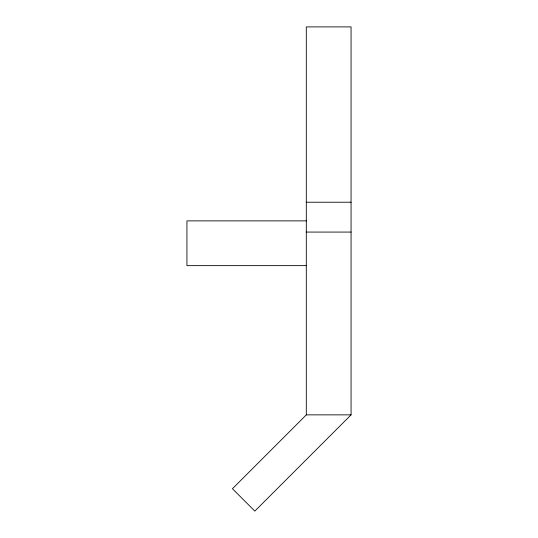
<?xml version="1.0" encoding="UTF-8"?>
<svg xmlns="http://www.w3.org/2000/svg" width="538" height="538" viewBox="0 0 538 538"><rect width="100%" height="100%" fill="white"/><g stroke="black" fill="none" stroke-linecap="round" stroke-linejoin="round"><path stroke-width="0.81" d="M306.304 414.859L232.443 488.719L254.83 511.1L351.065 414.859L351.065 26.9L306.304 26.9L306.304 414.859L351.065 414.859M306.304 202.227L351.065 202.227M306.304 220.883L186.935 220.883L186.935 265.644L306.304 265.644M306.304 232.073L351.065 232.073"/></g></svg>
